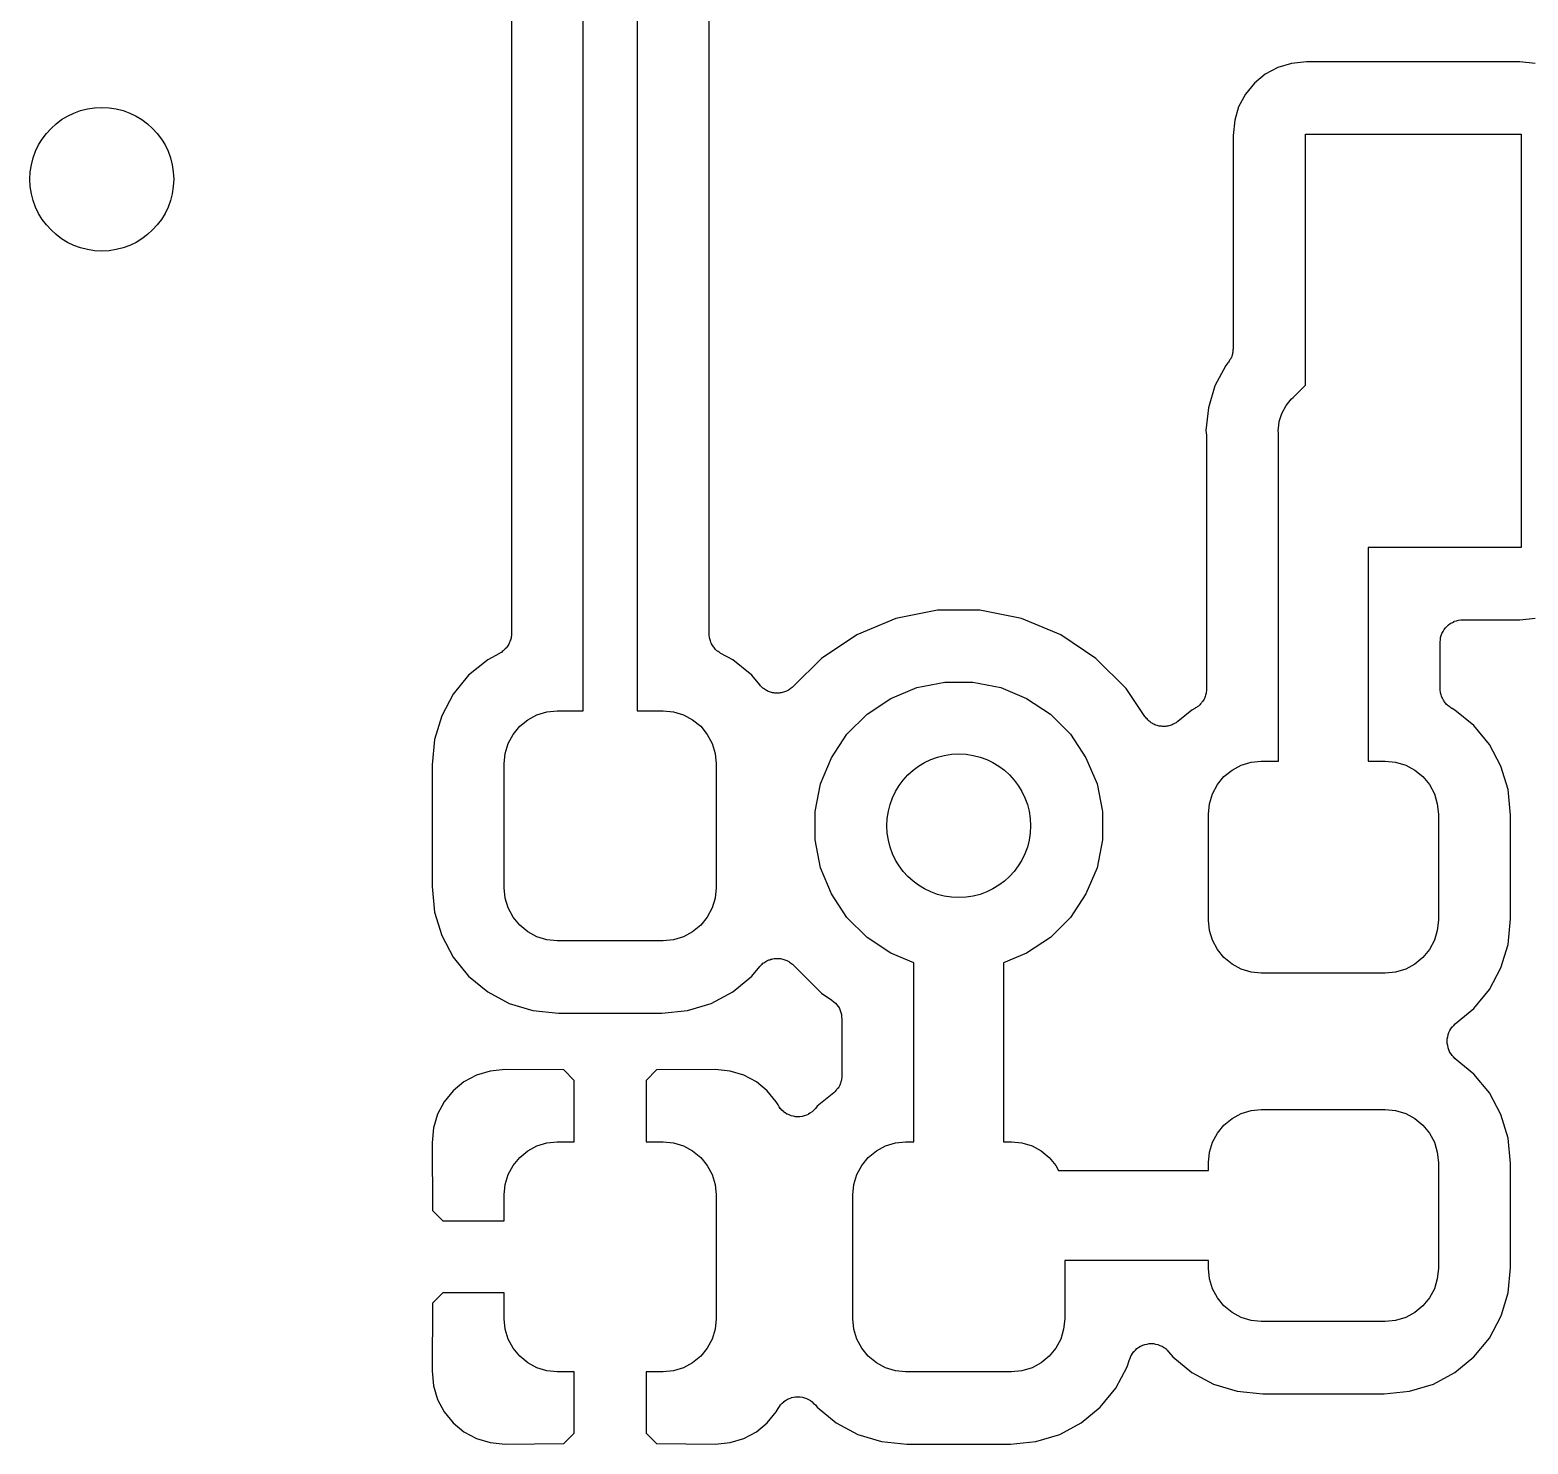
# Model space of a CAD drawing. Extents: x 113.2 to 188.8, y -123.8 to -78.2.
# Drawn here: x 167.8 to 171.969, y -95.421 to -91.484 of the extents above; entities that cross this region are included whole.
import ezdxf

# ---------------------------------------------------------------- set-up
doc = ezdxf.new("R2010")
doc.units = 0
doc.layers.add('BLACK', color=7, linetype='CONTINUOUS')

msp = doc.modelspace()

# ---------------------------------------------------------------- linework, layer by layer
at = {"layer": 'BLACK', "linetype": 'CONTINUOUS'}
for p, q in [((169.34, -93.38), (169.34, -89.8887)), ((169.14, -89.9016), (169.14, -93.1648)), ((169.49, -89.9161), (169.49, -93.38)), ((169.69, -93.1648), (169.69, -90.0249)), ((171.273, -91.5893), (171.238, -91.6079)), ((171.311, -91.5779), (171.273, -91.5893)), ((171.353, -91.5737), (171.311, -91.5779)), ((171.947, -91.5737), (171.353, -91.5737)), ((171.989, -91.5779), (171.947, -91.5737)), ((171.208, -91.6329), (171.183, -91.6633)), ((171.238, -91.6079), (171.208, -91.6329)), ((171.183, -91.6633), (171.164, -91.6981)), ((171.164, -91.6981), (171.153, -91.7358)), ((171.153, -91.7358), (171.149, -91.7781)), ((171.149, -91.7781), (171.149, -92.3714)), ((171.35, -92.4732), (171.35, -91.775)), ((171.35, -91.775), (171.95, -91.775)), ((171.95, -91.775), (171.95, -92.925)), ((171.144, -92.3961), (171.142, -92.3985)), ((171.145, -92.3929), (171.144, -92.3961)), ((171.146, -92.3897), (171.145, -92.3929)), ((171.147, -92.3871), (171.146, -92.3897)), ((171.148, -92.3811), (171.147, -92.3845)), ((171.147, -92.3845), (171.147, -92.3871)), ((171.149, -92.3723), (171.148, -92.375)), ((171.148, -92.375), (171.148, -92.3777)), ((171.148, -92.3777), (171.148, -92.3811)), ((171.149, -92.3714), (171.149, -92.3723)), ((171.128, -92.4186), (171.098, -92.475)), ((171.134, -92.4113), (171.128, -92.4186)), ((171.136, -92.409), (171.134, -92.4113)), ((171.138, -92.4069), (171.136, -92.409)), ((171.139, -92.4039), (171.138, -92.4069)), ((171.141, -92.4011), (171.139, -92.4039)), ((171.142, -92.3985), (171.141, -92.4011)), ((171.098, -92.475), (171.08, -92.5363)), ((171.316, -92.5073), (171.35, -92.4732)), ((171.296, -92.5302), (171.307, -92.5159)), ((171.307, -92.5159), (171.311, -92.5112)), ((171.307, -92.5159), (171.307, -92.5159)), ((171.311, -92.5112), (171.316, -92.5073)), ((171.08, -92.5363), (171.073, -92.6)), ((171.277, -92.5742), (171.284, -92.5519)), ((171.284, -92.5519), (171.296, -92.5302)), ((171.073, -92.6), (171.075, -92.6129)), ((171.274, -92.6), (171.275, -92.5931)), ((171.275, -92.6061), (171.274, -92.6)), ((171.275, -92.5931), (171.277, -92.5755)), ((171.277, -92.5755), (171.277, -92.5742)), ((171.075, -92.6129), (171.075, -92.6138)), ((171.075, -92.6138), (171.075, -92.6164)), ((171.075, -92.6164), (171.075, -92.6191)), ((171.075, -92.6191), (171.075, -93.3181)), ((171.275, -93.52), (171.275, -92.6061)), ((171.95, -92.925), (171.525, -92.925)), ((171.525, -92.925), (171.525, -93.52)), ((170.326, -93.1), (170.21, -93.1231)), ((170.444, -93.1), (170.326, -93.1)), ((170.56, -93.1231), (170.444, -93.1)), ((170.21, -93.1231), (170.101, -93.1683)), ((170.669, -93.1683), (170.56, -93.1231)), ((171.74, -93.1491), (171.744, -93.1445)), ((171.744, -93.1442), (171.748, -93.1405)), ((171.744, -93.1444), (171.744, -93.1442)), ((171.744, -93.1445), (171.744, -93.1444)), ((171.748, -93.1405), (171.753, -93.1368)), ((171.753, -93.1365), (171.759, -93.1338)), ((171.753, -93.1367), (171.753, -93.1365)), ((171.753, -93.1368), (171.753, -93.1367)), ((171.759, -93.1338), (171.764, -93.131)), ((171.764, -93.1308), (171.77, -93.1292)), ((171.764, -93.1309), (171.764, -93.1308)), ((171.764, -93.131), (171.764, -93.1309)), ((171.77, -93.1292), (171.776, -93.1275)), ((171.776, -93.1274), (171.782, -93.1268)), ((171.776, -93.1275), (171.776, -93.1274)), ((171.776, -93.1274), (171.776, -93.1274)), ((171.782, -93.1268), (171.788, -93.1263)), ((171.788, -93.1263), (171.947, -93.1263)), ((171.947, -93.1263), (171.989, -93.1221)), ((169.136, -93.1863), (169.135, -93.1895)), ((169.137, -93.1832), (169.136, -93.1863)), ((169.138, -93.1805), (169.137, -93.1832)), ((169.139, -93.1778), (169.138, -93.1805)), ((169.14, -93.1712), (169.139, -93.1745)), ((169.139, -93.1745), (169.139, -93.1778)), ((169.14, -93.1648), (169.14, -93.1656)), ((169.14, -93.1656), (169.14, -93.1684)), ((169.14, -93.1684), (169.14, -93.1712)), ((169.69, -93.1675), (169.69, -93.1648)), ((169.69, -93.1703), (169.69, -93.1675)), ((169.691, -93.1736), (169.69, -93.1703)), ((169.691, -93.177), (169.691, -93.1736)), ((169.692, -93.1796), (169.691, -93.177)), ((169.693, -93.1824), (169.692, -93.1796)), ((169.694, -93.1855), (169.693, -93.1824)), ((169.695, -93.1887), (169.694, -93.1855)), ((170.101, -93.1683), (170.003, -93.2339)), ((170.767, -93.2339), (170.669, -93.1683)), ((171.725, -93.1882), (171.726, -93.1823)), ((171.725, -93.1887), (171.725, -93.1882)), ((171.726, -93.1761), (171.728, -93.1703)), ((171.726, -93.1763), (171.726, -93.1761)), ((171.726, -93.1765), (171.726, -93.1763)), ((171.726, -93.1823), (171.726, -93.1765)), ((171.728, -93.1703), (171.73, -93.1648)), ((171.73, -93.1644), (171.733, -93.1592)), ((171.73, -93.1646), (171.73, -93.1644)), ((171.73, -93.1648), (171.73, -93.1646)), ((171.733, -93.1592), (171.736, -93.154)), ((171.736, -93.1536), (171.74, -93.1491)), ((171.736, -93.1538), (171.736, -93.1536)), ((171.736, -93.154), (171.736, -93.1538)), ((169.107, -93.2202), (169.074, -93.2378)), ((169.109, -93.2186), (169.107, -93.2202)), ((169.112, -93.2174), (169.109, -93.2186)), ((169.114, -93.2152), (169.112, -93.2174)), ((169.117, -93.2134), (169.114, -93.2152)), ((169.119, -93.2114), (169.117, -93.2134)), ((169.121, -93.2097), (169.119, -93.2114)), ((169.123, -93.2071), (169.121, -93.2097)), ((169.126, -93.2047), (169.123, -93.2071)), ((169.127, -93.2024), (169.126, -93.2047)), ((169.129, -93.2003), (169.127, -93.2024)), ((169.131, -93.1973), (169.129, -93.2003)), ((169.133, -93.1945), (169.131, -93.1973)), ((169.134, -93.192), (169.133, -93.1945)), ((169.135, -93.1895), (169.134, -93.192)), ((169.696, -93.1912), (169.695, -93.1887)), ((169.697, -93.1938), (169.696, -93.1912)), ((169.699, -93.1966), (169.697, -93.1938)), ((169.701, -93.1995), (169.699, -93.1966)), ((169.702, -93.2017), (169.701, -93.1995)), ((169.704, -93.204), (169.702, -93.2017)), ((169.706, -93.2064), (169.704, -93.204)), ((169.708, -93.209), (169.706, -93.2064)), ((169.71, -93.2108), (169.708, -93.209)), ((169.712, -93.2128), (169.71, -93.2108)), ((169.715, -93.2147), (169.712, -93.2128)), ((169.718, -93.2169), (169.715, -93.2147)), ((169.72, -93.2182), (169.718, -93.2169)), ((169.722, -93.2198), (169.72, -93.2182)), ((169.723, -93.2202), (169.722, -93.2198)), ((169.756, -93.2378), (169.723, -93.2202)), ((171.725, -93.1891), (171.725, -93.1887)), ((171.725, -93.1887), (171.725, -93.1887)), ((171.725, -93.1887), (171.725, -93.1887)), ((171.725, -93.3181), (171.725, -93.1891)), ((169.074, -93.2378), (169.021, -93.2811)), ((169.809, -93.2811), (169.756, -93.2378)), ((170.003, -93.2339), (169.924, -93.3125)), ((170.851, -93.3175), (170.767, -93.2339)), ((169.021, -93.2811), (168.978, -93.3339)), ((169.831, -93.3079), (169.809, -93.2811)), ((169.833, -93.31), (169.831, -93.3079)), ((169.835, -93.3122), (169.833, -93.31)), ((169.837, -93.3143), (169.835, -93.3122)), ((169.923, -93.3131), (169.921, -93.3149)), ((169.924, -93.3125), (169.923, -93.3131)), ((170.268, -93.3154), (170.346, -93.3)), ((170.346, -93.3), (170.424, -93.3)), ((170.424, -93.3), (170.502, -93.3154)), ((168.978, -93.3339), (168.946, -93.3941)), ((169.84, -93.3166), (169.837, -93.3143)), ((169.842, -93.3182), (169.84, -93.3166)), ((169.844, -93.3201), (169.842, -93.3182)), ((169.847, -93.3216), (169.844, -93.3201)), ((169.85, -93.3234), (169.847, -93.3216)), ((169.852, -93.3246), (169.85, -93.3234)), ((169.855, -93.3259), (169.852, -93.3246)), ((169.858, -93.3269), (169.855, -93.3259)), ((169.861, -93.3282), (169.858, -93.3269)), ((169.864, -93.3287), (169.861, -93.3282)), ((169.867, -93.3296), (169.864, -93.3287)), ((169.87, -93.3299), (169.867, -93.3296)), ((169.873, -93.3306), (169.87, -93.3299)), ((169.876, -93.3306), (169.873, -93.3306)), ((169.879, -93.3309), (169.876, -93.3306)), ((169.882, -93.3306), (169.879, -93.3309)), ((169.885, -93.3306), (169.882, -93.3306)), ((169.888, -93.3301), (169.885, -93.3306)), ((169.891, -93.3298), (169.888, -93.3301)), ((169.894, -93.3289), (169.891, -93.3298)), ((169.897, -93.3283), (169.894, -93.3289)), ((169.9, -93.3272), (169.897, -93.3283)), ((169.903, -93.3264), (169.9, -93.3272)), ((169.906, -93.3249), (169.903, -93.3264)), ((169.909, -93.3237), (169.906, -93.3249)), ((169.911, -93.3221), (169.909, -93.3237)), ((169.914, -93.3208), (169.911, -93.3221)), ((169.916, -93.3187), (169.914, -93.3208)), ((169.919, -93.3169), (169.916, -93.3187)), ((169.921, -93.3149), (169.919, -93.3169)), ((170.13, -93.3893), (170.196, -93.3455)), ((170.196, -93.3455), (170.268, -93.3154)), ((170.502, -93.3154), (170.574, -93.3455)), ((170.574, -93.3455), (170.64, -93.3893)), ((170.903, -93.3957), (170.851, -93.3175)), ((171.064, -93.3536), (171.062, -93.3558)), ((171.066, -93.3507), (171.064, -93.3536)), ((171.068, -93.3479), (171.066, -93.3507)), ((171.069, -93.3453), (171.068, -93.3479)), ((171.07, -93.3429), (171.069, -93.3453)), ((171.071, -93.3397), (171.07, -93.3429)), ((171.072, -93.3366), (171.071, -93.3397)), ((171.073, -93.3338), (171.072, -93.3366)), ((171.074, -93.3312), (171.073, -93.3338)), ((171.075, -93.3246), (171.074, -93.3278)), ((171.074, -93.3278), (171.074, -93.3312)), ((171.075, -93.3181), (171.075, -93.319)), ((171.075, -93.319), (171.075, -93.3218)), ((171.075, -93.3218), (171.075, -93.3246)), ((171.725, -93.3209), (171.725, -93.3181)), ((171.725, -93.3237), (171.725, -93.3209)), ((171.726, -93.327), (171.725, -93.3237)), ((171.726, -93.3303), (171.726, -93.327)), ((171.727, -93.333), (171.726, -93.3303)), ((171.728, -93.3357), (171.727, -93.333)), ((171.729, -93.3389), (171.728, -93.3357)), ((171.73, -93.3421), (171.729, -93.3389)), ((171.731, -93.3445), (171.73, -93.3421)), ((171.732, -93.3471), (171.731, -93.3445)), ((171.734, -93.3499), (171.732, -93.3471)), ((171.736, -93.3529), (171.734, -93.3499)), ((171.737, -93.3551), (171.736, -93.3529)), ((171.739, -93.3574), (171.737, -93.3551)), ((168.946, -93.3941), (168.926, -93.4595)), ((169.186, -93.4049), (169.211, -93.3912)), ((169.211, -93.3912), (169.239, -93.3828)), ((169.239, -93.3828), (169.267, -93.38)), ((169.267, -93.38), (169.34, -93.38)), ((169.49, -93.38), (169.562, -93.38)), ((169.562, -93.38), (169.591, -93.3828)), ((169.591, -93.3828), (169.619, -93.3912)), ((169.619, -93.3912), (169.644, -93.4049)), ((170.074, -93.445), (170.13, -93.3893)), ((170.64, -93.3893), (170.696, -93.445)), ((170.905, -93.3979), (170.903, -93.3957)), ((171.034, -93.3778), (170.995, -93.4094)), ((171.042, -93.3735), (171.034, -93.3778)), ((171.044, -93.372), (171.042, -93.3735)), ((171.047, -93.3707), (171.044, -93.372)), ((171.049, -93.3686), (171.047, -93.3707)), ((171.052, -93.3667), (171.049, -93.3686)), ((171.054, -93.3648), (171.052, -93.3667)), ((171.056, -93.363), (171.054, -93.3648)), ((171.058, -93.3604), (171.056, -93.363)), ((171.061, -93.3581), (171.058, -93.3604)), ((171.062, -93.3558), (171.061, -93.3581)), ((171.741, -93.3598), (171.739, -93.3574)), ((171.743, -93.3624), (171.741, -93.3598)), ((171.745, -93.3642), (171.743, -93.3624)), ((171.747, -93.3662), (171.745, -93.3642)), ((171.75, -93.3681), (171.747, -93.3662)), ((171.753, -93.3702), (171.75, -93.3681)), ((171.755, -93.3716), (171.753, -93.3702)), ((171.757, -93.3731), (171.755, -93.3716)), ((171.758, -93.3736), (171.757, -93.3731)), ((171.766, -93.3778), (171.758, -93.3736)), ((171.819, -93.4211), (171.766, -93.3778)), ((169.145, -93.4456), (169.163, -93.4232)), ((169.163, -93.4232), (169.186, -93.4049)), ((169.644, -93.4049), (169.667, -93.4232)), ((169.667, -93.4232), (169.685, -93.4456)), ((170.907, -93.4003), (170.905, -93.3979)), ((170.909, -93.4026), (170.907, -93.4003)), ((170.911, -93.4052), (170.909, -93.4026)), ((170.913, -93.407), (170.911, -93.4052)), ((170.915, -93.409), (170.913, -93.407)), ((170.918, -93.4109), (170.915, -93.409)), ((170.921, -93.413), (170.918, -93.4109)), ((170.923, -93.4143), (170.921, -93.413)), ((170.925, -93.4159), (170.923, -93.4143)), ((170.928, -93.4172), (170.925, -93.4159)), ((170.931, -93.4188), (170.928, -93.4172)), ((170.934, -93.4196), (170.931, -93.4188)), ((170.937, -93.4207), (170.934, -93.4196)), ((170.94, -93.4214), (170.937, -93.4207)), ((170.943, -93.4224), (170.94, -93.4214)), ((170.946, -93.4227), (170.943, -93.4224)), ((170.949, -93.4232), (170.946, -93.4227)), ((170.952, -93.4233), (170.949, -93.4232)), ((170.955, -93.4236), (170.952, -93.4233)), ((170.958, -93.4234), (170.955, -93.4236)), ((170.961, -93.4234), (170.958, -93.4234)), ((170.964, -93.4228), (170.961, -93.4234)), ((170.967, -93.4225), (170.964, -93.4228)), ((170.97, -93.4217), (170.967, -93.4225)), ((170.973, -93.4211), (170.97, -93.4217)), ((170.976, -93.4199), (170.973, -93.4211)), ((170.979, -93.419), (170.976, -93.4199)), ((170.982, -93.4176), (170.979, -93.419)), ((170.984, -93.4166), (170.982, -93.4176)), ((170.987, -93.4148), (170.984, -93.4166)), ((170.99, -93.4133), (170.987, -93.4148)), ((170.992, -93.4115), (170.99, -93.4133)), ((170.995, -93.4099), (170.992, -93.4115)), ((170.995, -93.4094), (170.995, -93.4099)), ((171.862, -93.4739), (171.819, -93.4211)), ((168.926, -93.4595), (168.919, -93.5306)), ((169.123, -93.4987), (169.131, -93.4711)), ((169.131, -93.4711), (169.145, -93.4456)), ((169.685, -93.4456), (169.699, -93.4711)), ((169.699, -93.4711), (169.707, -93.4987)), ((170.031, -93.5105), (170.074, -93.445)), ((170.696, -93.445), (170.739, -93.5105)), ((171.894, -93.5341), (171.862, -93.4739)), ((169.12, -93.5275), (169.123, -93.4987)), ((169.707, -93.4987), (169.71, -93.5275)), ((170, -93.5833), (170.031, -93.5105)), ((170.739, -93.5105), (170.77, -93.5833)), ((171.199, -93.5228), (171.227, -93.52)), ((171.227, -93.52), (171.275, -93.52)), ((171.525, -93.52), (171.572, -93.52)), ((171.572, -93.52), (171.601, -93.5228)), ((168.919, -93.5306), (168.919, -93.8694)), ((169.12, -93.8725), (169.12, -93.5275)), ((169.71, -93.5275), (169.71, -93.8725)), ((171.105, -93.5856), (171.123, -93.5632)), ((171.123, -93.5632), (171.146, -93.5449)), ((171.146, -93.5449), (171.171, -93.5312)), ((171.171, -93.5312), (171.199, -93.5228)), ((171.601, -93.5228), (171.629, -93.5312)), ((171.629, -93.5312), (171.654, -93.5449)), ((171.654, -93.5449), (171.677, -93.5632)), ((171.677, -93.5632), (171.695, -93.5856)), ((171.914, -93.5995), (171.894, -93.5341)), ((169.985, -93.6606), (170, -93.5833)), ((170.77, -93.5833), (170.785, -93.6606)), ((171.091, -93.6111), (171.105, -93.5856)), ((171.695, -93.5856), (171.709, -93.6111)), ((171.921, -93.6706), (171.914, -93.5995)), ((171.08, -93.6675), (171.083, -93.6387)), ((171.083, -93.6387), (171.091, -93.6111)), ((171.709, -93.6111), (171.717, -93.6387)), ((171.717, -93.6387), (171.72, -93.6675)), ((169.985, -93.7394), (169.985, -93.6606)), ((170.785, -93.6606), (170.785, -93.7394)), ((171.08, -93.9625), (171.08, -93.6675)), ((171.72, -93.6675), (171.72, -93.9625)), ((171.921, -93.9594), (171.921, -93.6706)), ((170, -93.8167), (169.985, -93.7394)), ((170.785, -93.7394), (170.77, -93.8167)), ((170.031, -93.8895), (170, -93.8167)), ((170.77, -93.8167), (170.739, -93.8895)), ((168.919, -93.8694), (168.926, -93.9405)), ((169.123, -93.9013), (169.12, -93.8725)), ((169.71, -93.8725), (169.707, -93.9013)), ((170.074, -93.955), (170.031, -93.8895)), ((170.739, -93.8895), (170.696, -93.955)), ((169.131, -93.9289), (169.123, -93.9013)), ((169.145, -93.9544), (169.131, -93.9289)), ((169.699, -93.9289), (169.685, -93.9544)), ((169.707, -93.9013), (169.699, -93.9289)), ((168.926, -93.9405), (168.946, -94.0059)), ((169.163, -93.9768), (169.145, -93.9544)), ((169.186, -93.9951), (169.163, -93.9768)), ((169.667, -93.9768), (169.644, -93.9951)), ((169.685, -93.9544), (169.667, -93.9768)), ((170.13, -94.0107), (170.074, -93.955)), ((170.696, -93.955), (170.64, -94.0107)), ((171.083, -93.9913), (171.08, -93.9625)), ((171.72, -93.9625), (171.717, -93.9913)), ((171.914, -94.0305), (171.921, -93.9594)), ((168.946, -94.0059), (168.978, -94.0661)), ((169.211, -94.0088), (169.186, -93.9951)), ((169.239, -94.0172), (169.211, -94.0088)), ((169.267, -94.02), (169.239, -94.0172)), ((169.562, -94.02), (169.267, -94.02)), ((169.591, -94.0172), (169.562, -94.02)), ((169.619, -94.0088), (169.591, -94.0172)), ((169.644, -93.9951), (169.619, -94.0088)), ((170.196, -94.0545), (170.13, -94.0107)), ((170.64, -94.0107), (170.574, -94.0545)), ((171.091, -94.0189), (171.083, -93.9913)), ((171.105, -94.0444), (171.091, -94.0189)), ((171.709, -94.0189), (171.695, -94.0444)), ((171.717, -93.9913), (171.709, -94.0189)), ((170.26, -94.0812), (170.196, -94.0545)), ((170.574, -94.0545), (170.51, -94.0812)), ((171.123, -94.0668), (171.105, -94.0444)), ((171.695, -94.0444), (171.677, -94.0668)), ((171.894, -94.0959), (171.914, -94.0305)), ((168.978, -94.0661), (169.021, -94.1189)), ((169.809, -94.1189), (169.831, -94.0921)), ((169.831, -94.0914), (169.834, -94.0894)), ((169.831, -94.0921), (169.831, -94.0914)), ((169.834, -94.0894), (169.835, -94.0872)), ((169.835, -94.0872), (169.838, -94.0851)), ((169.838, -94.0851), (169.84, -94.0828)), ((169.84, -94.0828), (169.843, -94.0813)), ((169.843, -94.0813), (169.845, -94.0795)), ((169.845, -94.0795), (169.848, -94.0779)), ((169.848, -94.0779), (169.851, -94.0761)), ((169.851, -94.0761), (169.853, -94.0751)), ((169.853, -94.0751), (169.856, -94.0737)), ((169.856, -94.0737), (169.859, -94.0728)), ((169.859, -94.0728), (169.862, -94.0716)), ((169.862, -94.0716), (169.865, -94.0711)), ((169.865, -94.0711), (169.868, -94.0702)), ((169.868, -94.0702), (169.871, -94.0699)), ((169.871, -94.0699), (169.874, -94.0693)), ((169.874, -94.0693), (169.877, -94.0693)), ((169.877, -94.0693), (169.88, -94.0691)), ((169.88, -94.0691), (169.883, -94.0694)), ((169.883, -94.0694), (169.886, -94.0694)), ((169.886, -94.0694), (169.889, -94.07)), ((169.889, -94.07), (169.892, -94.0703)), ((169.892, -94.0703), (169.895, -94.0713)), ((169.895, -94.0713), (169.898, -94.0719)), ((169.898, -94.0719), (169.901, -94.0731)), ((169.901, -94.0731), (169.904, -94.0739)), ((169.904, -94.0739), (169.907, -94.0755)), ((169.907, -94.0755), (169.91, -94.0767)), ((169.91, -94.0767), (169.912, -94.0783)), ((169.912, -94.0783), (169.914, -94.0797)), ((169.914, -94.0797), (169.917, -94.0818)), ((169.917, -94.0818), (169.92, -94.0836)), ((169.92, -94.0836), (169.922, -94.0857)), ((169.922, -94.0857), (169.924, -94.0875)), ((169.924, -94.0875), (170.003, -94.1661)), ((170.26, -94.58), (170.26, -94.0812)), ((170.51, -94.0812), (170.51, -94.58)), ((171.146, -94.0851), (171.123, -94.0668)), ((171.171, -94.0988), (171.146, -94.0851)), ((171.199, -94.1072), (171.171, -94.0988)), ((171.629, -94.0988), (171.601, -94.1072)), ((171.654, -94.0851), (171.629, -94.0988)), ((171.677, -94.0668), (171.654, -94.0851)), ((171.862, -94.1561), (171.894, -94.0959)), ((169.021, -94.1189), (169.074, -94.1622)), ((169.756, -94.1622), (169.809, -94.1189)), ((171.227, -94.11), (171.199, -94.1072)), ((171.572, -94.11), (171.227, -94.11)), ((171.601, -94.1072), (171.572, -94.11)), ((169.074, -94.1622), (169.134, -94.1944)), ((169.696, -94.1944), (169.756, -94.1622)), ((170.003, -94.1661), (170.032, -94.1858)), ((170.032, -94.1858), (170.032, -94.1859)), ((170.032, -94.1859), (170.032, -94.1859)), ((170.032, -94.1859), (170.032, -94.186)), ((170.032, -94.186), (170.033, -94.1863)), ((170.033, -94.1863), (170.037, -94.1901)), ((171.819, -94.2089), (171.862, -94.1561)), ((169.134, -94.1944), (169.2, -94.2143)), ((169.2, -94.2143), (169.271, -94.2213)), ((169.271, -94.2213), (169.559, -94.2213)), ((169.559, -94.2213), (169.63, -94.2143)), ((169.63, -94.2143), (169.696, -94.1944)), ((170.037, -94.1901), (170.042, -94.1938)), ((170.042, -94.1938), (170.042, -94.194)), ((170.042, -94.194), (170.042, -94.1942)), ((170.042, -94.1942), (170.046, -94.1988)), ((170.046, -94.1988), (170.049, -94.2033)), ((170.049, -94.2033), (170.05, -94.2035)), ((170.05, -94.2035), (170.05, -94.2038)), ((170.05, -94.2038), (170.053, -94.209)), ((170.053, -94.209), (170.055, -94.2141)), ((170.055, -94.2141), (170.055, -94.2144)), ((170.055, -94.2144), (170.055, -94.2147)), ((170.055, -94.2147), (170.057, -94.2203)), ((170.057, -94.2203), (170.059, -94.2258)), ((170.059, -94.2258), (170.059, -94.2261)), ((170.059, -94.2261), (170.059, -94.2264)), ((170.059, -94.2264), (170.059, -94.2322)), ((171.767, -94.2514), (171.819, -94.2089)), ((170.059, -94.2322), (170.06, -94.2381)), ((170.06, -94.2381), (170.06, -94.3948)), ((171.749, -94.2757), (171.752, -94.2703)), ((171.752, -94.2699), (171.755, -94.265)), ((171.752, -94.2701), (171.752, -94.2699)), ((171.752, -94.2703), (171.752, -94.2701)), ((171.755, -94.265), (171.758, -94.2601)), ((171.758, -94.2601), (171.759, -94.2599)), ((171.759, -94.2598), (171.763, -94.2557)), ((171.759, -94.2599), (171.759, -94.2598)), ((171.763, -94.2557), (171.767, -94.2514)), ((171.744, -94.2932), (171.746, -94.2875)), ((171.744, -94.2934), (171.744, -94.2932)), ((171.744, -94.2936), (171.744, -94.2934)), ((171.744, -94.2995), (171.744, -94.2936)), ((171.744, -94.3055), (171.744, -94.2995)), ((171.744, -94.3057), (171.744, -94.3055)), ((171.744, -94.3059), (171.744, -94.3057)), ((171.746, -94.3116), (171.744, -94.3059)), ((171.746, -94.2875), (171.747, -94.2816)), ((171.747, -94.3176), (171.746, -94.3116)), ((171.747, -94.2812), (171.749, -94.2757)), ((171.747, -94.2814), (171.747, -94.2812)), ((171.747, -94.2816), (171.747, -94.2814)), ((171.747, -94.3177), (171.747, -94.3176)), ((171.747, -94.3179), (171.747, -94.3177)), ((171.749, -94.3234), (171.747, -94.3179)), ((171.751, -94.3289), (171.749, -94.3234)), ((171.751, -94.3291), (171.751, -94.3289)), ((171.751, -94.3293), (171.751, -94.3291)), ((171.755, -94.3342), (171.751, -94.3293)), ((171.758, -94.3392), (171.755, -94.3342)), ((171.758, -94.3394), (171.758, -94.3392)), ((171.758, -94.3395), (171.758, -94.3394)), ((171.762, -94.3437), (171.758, -94.3395)), ((171.766, -94.348), (171.762, -94.3437)), ((171.767, -94.3483), (171.766, -94.348)), ((171.767, -94.3486), (171.767, -94.3483)), ((171.767, -94.3483), (171.767, -94.3483)), ((171.767, -94.3483), (171.767, -94.3483)), ((171.819, -94.3911), (171.767, -94.3486)), ((169.043, -94.3943), (169.008, -94.4129)), ((169.081, -94.3829), (169.043, -94.3943)), ((169.123, -94.3787), (169.081, -94.3829)), ((169.286, -94.3798), (169.123, -94.3787)), ((169.315, -94.4089), (169.286, -94.3798)), ((169.544, -94.3798), (169.515, -94.4089)), ((169.707, -94.3787), (169.544, -94.3798)), ((169.749, -94.3829), (169.707, -94.3787)), ((169.787, -94.3943), (169.749, -94.3829)), ((169.822, -94.4129), (169.787, -94.3943)), ((170.06, -94.3948), (170.06, -94.3957)), ((170.06, -94.3957), (170.06, -94.3984)), ((171.862, -94.4439), (171.819, -94.3911)), ((168.978, -94.4379), (168.953, -94.4684)), ((169.008, -94.4129), (168.978, -94.4379)), ((169.315, -94.58), (169.315, -94.4089)), ((169.515, -94.4089), (169.515, -94.58)), ((169.852, -94.4379), (169.822, -94.4129)), ((169.877, -94.4684), (169.852, -94.4379)), ((170.043, -94.4371), (170.041, -94.4397)), ((170.046, -94.4347), (170.043, -94.4371)), ((170.047, -94.4324), (170.046, -94.4347)), ((170.049, -94.4303), (170.047, -94.4324)), ((170.051, -94.4274), (170.049, -94.4303)), ((170.053, -94.4245), (170.051, -94.4274)), ((170.054, -94.422), (170.053, -94.4245)), ((170.055, -94.4196), (170.054, -94.422)), ((170.056, -94.4164), (170.055, -94.4196)), ((170.057, -94.4132), (170.056, -94.4164)), ((170.058, -94.4105), (170.057, -94.4132)), ((170.059, -94.4079), (170.058, -94.4105)), ((170.06, -94.4012), (170.059, -94.4045)), ((170.059, -94.4045), (170.059, -94.4079)), ((170.06, -94.3984), (170.06, -94.4012)), ((168.953, -94.4684), (168.934, -94.5031)), ((169.882, -94.4772), (169.877, -94.4684)), ((169.885, -94.4823), (169.882, -94.4772)), ((170.037, -94.4434), (169.991, -94.4811)), ((170.039, -94.4415), (170.037, -94.4434)), ((170.041, -94.4397), (170.039, -94.4415)), ((171.894, -94.5041), (171.862, -94.4439)), ((168.934, -94.5031), (168.923, -94.5408)), ((169.888, -94.4872), (169.885, -94.4823)), ((169.889, -94.4873), (169.888, -94.4872)), ((169.889, -94.4874), (169.889, -94.4873)), ((169.893, -94.4917), (169.889, -94.4874)), ((169.897, -94.4959), (169.893, -94.4917)), ((169.897, -94.496), (169.897, -94.4959)), ((169.897, -94.4961), (169.897, -94.496)), ((169.902, -94.4994), (169.897, -94.4961)), ((169.907, -94.5028), (169.902, -94.4994)), ((169.907, -94.5029), (169.907, -94.5028)), ((169.908, -94.503), (169.907, -94.5029)), ((169.913, -94.5052), (169.908, -94.503)), ((169.919, -94.5076), (169.913, -94.5052)), ((169.919, -94.5077), (169.919, -94.5076)), ((169.919, -94.5076), (169.919, -94.5076)), ((169.925, -94.5088), (169.919, -94.5077)), ((169.931, -94.5101), (169.925, -94.5088)), ((169.937, -94.5102), (169.931, -94.5101)), ((169.931, -94.5101), (169.931, -94.5101)), ((169.931, -94.5101), (169.931, -94.5101)), ((169.943, -94.5102), (169.937, -94.5102)), ((169.949, -94.5091), (169.943, -94.5102)), ((169.943, -94.5102), (169.943, -94.5102)), ((169.943, -94.5102), (169.943, -94.5102)), ((169.955, -94.508), (169.949, -94.5091)), ((169.961, -94.5057), (169.955, -94.5079)), ((169.955, -94.5079), (169.955, -94.5079)), ((169.955, -94.5079), (169.955, -94.508)), ((169.966, -94.5034), (169.961, -94.5057)), ((169.967, -94.5032), (169.966, -94.5033)), ((169.966, -94.5033), (169.966, -94.5034)), ((169.971, -94.5), (169.967, -94.5032)), ((169.977, -94.4967), (169.971, -94.5)), ((169.981, -94.4923), (169.977, -94.4965)), ((169.977, -94.4965), (169.977, -94.4966)), ((169.977, -94.4966), (169.977, -94.4967)), ((169.985, -94.4882), (169.981, -94.4923)), ((169.986, -94.4879), (169.985, -94.4879)), ((169.985, -94.4879), (169.985, -94.4882)), ((169.991, -94.4811), (169.986, -94.4875)), ((169.986, -94.4875), (169.986, -94.4879)), ((169.986, -94.4879), (169.986, -94.4879)), ((171.123, -94.5332), (171.146, -94.5149)), ((171.146, -94.5149), (171.171, -94.5012)), ((171.171, -94.5012), (171.199, -94.4928)), ((171.199, -94.4928), (171.227, -94.49)), ((171.227, -94.49), (171.572, -94.49)), ((171.572, -94.49), (171.601, -94.4928)), ((171.601, -94.4928), (171.629, -94.5012)), ((171.629, -94.5012), (171.654, -94.5149)), ((171.654, -94.5149), (171.677, -94.5332)), ((171.914, -94.5695), (171.894, -94.5041)), ((168.923, -94.5408), (168.919, -94.5829)), ((171.091, -94.5811), (171.105, -94.5556)), ((171.105, -94.5556), (171.123, -94.5332)), ((171.677, -94.5332), (171.695, -94.5556)), ((171.695, -94.5556), (171.709, -94.5811)), ((168.919, -94.5829), (168.92, -94.771)), ((169.163, -94.6232), (169.186, -94.6049)), ((169.186, -94.6049), (169.211, -94.5912)), ((169.211, -94.5912), (169.239, -94.5828)), ((169.239, -94.5828), (169.267, -94.58)), ((169.267, -94.58), (169.315, -94.58)), ((169.515, -94.58), (169.562, -94.58)), ((169.562, -94.58), (169.591, -94.5828)), ((169.591, -94.5828), (169.619, -94.5912)), ((169.619, -94.5912), (169.644, -94.6049)), ((169.644, -94.6049), (169.667, -94.6232)), ((170.133, -94.6232), (170.156, -94.6049)), ((170.156, -94.6049), (170.181, -94.5912)), ((170.181, -94.5912), (170.209, -94.5828)), ((170.209, -94.5828), (170.237, -94.58)), ((170.237, -94.58), (170.26, -94.58)), ((170.51, -94.58), (170.532, -94.58)), ((170.532, -94.58), (170.561, -94.5828)), ((170.561, -94.5828), (170.589, -94.5912)), ((170.589, -94.5912), (170.614, -94.6049)), ((170.614, -94.6049), (170.637, -94.6232)), ((171.083, -94.6087), (171.091, -94.5811)), ((171.709, -94.5811), (171.717, -94.6087)), ((171.921, -94.6406), (171.914, -94.5695)), ((169.131, -94.6711), (169.145, -94.6456)), ((169.145, -94.6456), (169.163, -94.6232)), ((169.667, -94.6232), (169.685, -94.6456)), ((169.685, -94.6456), (169.699, -94.6711)), ((170.101, -94.6711), (170.115, -94.6456)), ((170.115, -94.6456), (170.133, -94.6232)), ((170.637, -94.6232), (170.655, -94.6456)), ((170.655, -94.6456), (170.663, -94.66)), ((171.08, -94.6375), (171.083, -94.6087)), ((171.08, -94.66), (171.08, -94.6375)), ((171.717, -94.6087), (171.72, -94.6375)), ((171.72, -94.6375), (171.72, -94.9325)), ((171.921, -94.9294), (171.921, -94.6406)), ((169.123, -94.6987), (169.131, -94.6711)), ((169.699, -94.6711), (169.707, -94.6987)), ((170.093, -94.6987), (170.101, -94.6711)), ((170.663, -94.66), (171.08, -94.66)), ((169.12, -94.7275), (169.123, -94.6987)), ((169.12, -94.8), (169.12, -94.7275)), ((169.707, -94.6987), (169.71, -94.7275)), ((169.71, -94.7275), (169.71, -95.0725)), ((170.09, -94.7275), (170.093, -94.6987)), ((170.09, -95.0725), (170.09, -94.7275)), ((168.92, -94.771), (168.949, -94.8)), ((168.949, -94.8), (169.12, -94.8)), ((171.08, -94.91), (170.68, -94.91)), ((170.68, -94.91), (170.68, -95.0725)), ((171.08, -94.9325), (171.08, -94.91)), ((171.083, -94.9613), (171.08, -94.9325)), ((171.72, -94.9325), (171.717, -94.9613)), ((171.914, -95.0005), (171.921, -94.9294)), ((171.091, -94.9889), (171.083, -94.9613)), ((171.717, -94.9613), (171.709, -94.9889)), ((168.949, -95), (168.92, -95.029)), ((169.12, -95), (168.949, -95)), ((169.12, -95.0725), (169.12, -95)), ((171.105, -95.0144), (171.091, -94.9889)), ((171.123, -95.0368), (171.105, -95.0144)), ((171.695, -95.0144), (171.677, -95.0368)), ((171.709, -94.9889), (171.695, -95.0144)), ((171.896, -95.0617), (171.914, -95.0005)), ((168.92, -95.029), (168.919, -95.2171)), ((171.146, -95.0551), (171.123, -95.0368)), ((171.171, -95.0688), (171.146, -95.0551)), ((171.654, -95.0551), (171.629, -95.0688)), ((171.677, -95.0368), (171.654, -95.0551)), ((171.894, -95.0659), (171.896, -95.0618)), ((171.896, -95.0618), (171.896, -95.0617)), ((169.123, -95.1013), (169.12, -95.0725)), ((169.131, -95.1289), (169.123, -95.1013)), ((169.707, -95.1013), (169.699, -95.1289)), ((169.71, -95.0725), (169.707, -95.1013)), ((170.093, -95.1013), (170.09, -95.0725)), ((170.101, -95.1289), (170.093, -95.1013)), ((170.677, -95.1013), (170.669, -95.1289)), ((170.68, -95.0725), (170.677, -95.1013)), ((171.199, -95.0772), (171.171, -95.0688)), ((171.227, -95.08), (171.199, -95.0772)), ((171.572, -95.08), (171.227, -95.08)), ((171.601, -95.0772), (171.572, -95.08)), ((171.629, -95.0688), (171.601, -95.0772)), ((171.862, -95.1261), (171.894, -95.0659)), ((169.145, -95.1544), (169.131, -95.1289)), ((169.699, -95.1289), (169.685, -95.1544)), ((170.115, -95.1544), (170.101, -95.1289)), ((170.669, -95.1289), (170.655, -95.1544)), ((170.892, -95.1485), (170.897, -95.1463)), ((170.897, -95.1463), (170.903, -95.144)), ((170.903, -95.1439), (170.909, -95.1428)), ((170.903, -95.144), (170.903, -95.1439)), ((170.903, -95.144), (170.903, -95.144)), ((170.909, -95.1428), (170.915, -95.1417)), ((170.915, -95.1417), (170.915, -95.1417)), ((170.915, -95.1417), (170.915, -95.1417)), ((170.915, -95.1417), (170.921, -95.1417)), ((170.921, -95.1417), (170.927, -95.1417)), ((170.927, -95.1417), (170.927, -95.1418)), ((170.927, -95.1418), (170.927, -95.1418)), ((170.927, -95.1418), (170.933, -95.1429)), ((170.933, -95.1429), (170.939, -95.1442)), ((170.939, -95.1442), (170.939, -95.1442)), ((170.939, -95.1442), (170.939, -95.1442)), ((170.939, -95.1442), (170.945, -95.1465)), ((170.945, -95.1465), (170.95, -95.1489)), ((171.819, -95.1789), (171.862, -95.1261)), ((169.163, -95.1768), (169.145, -95.1544)), ((169.186, -95.1951), (169.163, -95.1768)), ((169.667, -95.1768), (169.644, -95.1951)), ((169.685, -95.1544), (169.667, -95.1768)), ((170.133, -95.1768), (170.115, -95.1544)), ((170.156, -95.1951), (170.133, -95.1768)), ((170.637, -95.1768), (170.614, -95.1951)), ((170.655, -95.1544), (170.637, -95.1768)), ((170.854, -95.2059), (170.86, -95.186)), ((170.86, -95.186), (170.861, -95.1855)), ((170.861, -95.1852), (170.863, -95.1796)), ((170.861, -95.1854), (170.861, -95.1852)), ((170.861, -95.1855), (170.861, -95.1854)), ((170.861, -95.1854), (170.861, -95.1854)), ((170.863, -95.1796), (170.865, -95.1741)), ((170.865, -95.1741), (170.866, -95.174)), ((170.866, -95.1739), (170.869, -95.169)), ((170.866, -95.174), (170.866, -95.1739)), ((170.869, -95.169), (170.872, -95.164)), ((170.872, -95.1639), (170.873, -95.1638)), ((170.872, -95.164), (170.872, -95.1639)), ((170.873, -95.1638), (170.877, -95.1596)), ((170.877, -95.1596), (170.881, -95.1554)), ((170.881, -95.1552), (170.886, -95.1519)), ((170.881, -95.1553), (170.881, -95.1552)), ((170.881, -95.1554), (170.881, -95.1553)), ((170.886, -95.1519), (170.891, -95.1487)), ((170.891, -95.1486), (170.892, -95.1485)), ((170.891, -95.1487), (170.891, -95.1486)), ((170.95, -95.1489), (170.95, -95.149)), ((170.95, -95.149), (170.951, -95.149)), ((170.951, -95.149), (170.956, -95.1524)), ((170.956, -95.1524), (170.961, -95.1557)), ((170.961, -95.1557), (170.961, -95.1558)), ((170.961, -95.1558), (170.961, -95.1559)), ((170.961, -95.1559), (170.965, -95.1602)), ((170.965, -95.1602), (170.969, -95.1644)), ((170.969, -95.1644), (170.981, -95.1789)), ((170.981, -95.1789), (171.034, -95.2222)), ((171.766, -95.2222), (171.819, -95.1789)), ((168.919, -95.2171), (168.923, -95.2592)), ((169.211, -95.2088), (169.186, -95.1951)), ((169.239, -95.2172), (169.211, -95.2088)), ((169.267, -95.22), (169.239, -95.2172)), ((169.315, -95.22), (169.267, -95.22)), ((169.315, -95.3911), (169.315, -95.22)), ((169.562, -95.22), (169.515, -95.22)), ((169.515, -95.22), (169.515, -95.3911)), ((169.591, -95.2172), (169.562, -95.22)), ((169.619, -95.2088), (169.591, -95.2172)), ((169.644, -95.1951), (169.619, -95.2088)), ((170.181, -95.2088), (170.156, -95.1951)), ((170.209, -95.2172), (170.181, -95.2088)), ((170.237, -95.22), (170.209, -95.2172)), ((170.532, -95.22), (170.237, -95.22)), ((170.561, -95.2172), (170.532, -95.22)), ((170.589, -95.2088), (170.561, -95.2172)), ((170.614, -95.1951), (170.589, -95.2088)), ((170.822, -95.2661), (170.854, -95.2059)), ((171.034, -95.2222), (171.094, -95.2544)), ((171.706, -95.2544), (171.766, -95.2222)), ((168.923, -95.2592), (168.934, -95.2969)), ((170.779, -95.3189), (170.822, -95.2661)), ((171.094, -95.2544), (171.16, -95.2743)), ((171.64, -95.2743), (171.706, -95.2544)), ((168.934, -95.2969), (168.953, -95.3316)), ((169.886, -95.3171), (169.889, -95.3121)), ((169.889, -95.3119), (169.894, -95.3077)), ((169.889, -95.312), (169.889, -95.3119)), ((169.889, -95.3121), (169.889, -95.312)), ((169.894, -95.3077), (169.898, -95.3035)), ((169.898, -95.3033), (169.903, -95.3001)), ((169.898, -95.3034), (169.898, -95.3033)), ((169.898, -95.3035), (169.898, -95.3034)), ((169.903, -95.3001), (169.908, -95.2968)), ((169.908, -95.2966), (169.914, -95.2944)), ((169.908, -95.2967), (169.908, -95.2966)), ((169.908, -95.2968), (169.908, -95.2967)), ((169.914, -95.2944), (169.919, -95.2922)), ((169.919, -95.2922), (169.92, -95.2921)), ((169.92, -95.2921), (169.925, -95.291)), ((169.92, -95.2921), (169.92, -95.2921)), ((169.925, -95.291), (169.931, -95.2898)), ((169.931, -95.2898), (169.932, -95.2898)), ((169.932, -95.2898), (169.932, -95.2898)), ((169.932, -95.2898), (169.938, -95.2898)), ((169.938, -95.2898), (169.944, -95.2899)), ((169.944, -95.2899), (169.944, -95.2899)), ((169.944, -95.2899), (169.944, -95.2899)), ((169.944, -95.2899), (169.95, -95.2911)), ((169.95, -95.2911), (169.956, -95.2923)), ((169.956, -95.2923), (169.956, -95.2924)), ((169.956, -95.2924), (169.956, -95.2924)), ((169.956, -95.2924), (169.961, -95.2947)), ((169.961, -95.2947), (169.967, -95.297)), ((169.967, -95.297), (169.967, -95.2971)), ((169.967, -95.2971), (169.967, -95.2972)), ((169.967, -95.2972), (169.972, -95.3004)), ((169.972, -95.3004), (169.977, -95.3038)), ((169.977, -95.3038), (169.977, -95.304)), ((169.977, -95.304), (169.977, -95.3041)), ((169.977, -95.3041), (169.981, -95.3081)), ((169.981, -95.3081), (169.986, -95.3125)), ((169.986, -95.3125), (169.991, -95.3189)), ((171.16, -95.2743), (171.231, -95.2813)), ((171.231, -95.2813), (171.569, -95.2813)), ((171.569, -95.2813), (171.64, -95.2743)), ((168.953, -95.3316), (168.978, -95.3621)), ((169.852, -95.3621), (169.877, -95.3316)), ((169.877, -95.3316), (169.882, -95.3228)), ((169.882, -95.322), (169.886, -95.3171)), ((169.882, -95.3223), (169.882, -95.322)), ((169.882, -95.3228), (169.882, -95.3223)), ((169.882, -95.3223), (169.882, -95.3223)), ((169.882, -95.3223), (169.882, -95.3223)), ((169.991, -95.3189), (170.044, -95.3622)), ((170.726, -95.3622), (170.779, -95.3189)), ((168.978, -95.3621), (169.008, -95.3871)), ((169.008, -95.3871), (169.043, -95.4057)), ((169.286, -95.4202), (169.315, -95.3911)), ((169.515, -95.3911), (169.544, -95.4202)), ((169.787, -95.4057), (169.822, -95.3871)), ((169.822, -95.3871), (169.852, -95.3621)), ((170.044, -95.3622), (170.104, -95.3944)), ((170.104, -95.3944), (170.17, -95.4143)), ((170.6, -95.4143), (170.666, -95.3944)), ((170.666, -95.3944), (170.726, -95.3622)), ((169.043, -95.4057), (169.081, -95.4171)), ((169.081, -95.4171), (169.123, -95.4213)), ((169.123, -95.4213), (169.286, -95.4202)), ((169.544, -95.4202), (169.707, -95.4213)), ((169.707, -95.4213), (169.749, -95.4171)), ((169.749, -95.4171), (169.787, -95.4057)), ((170.17, -95.4143), (170.241, -95.4213)), ((170.241, -95.4213), (170.529, -95.4213)), ((170.529, -95.4213), (170.6, -95.4143))]:
    msp.add_line(p, q, dxfattribs=at)
at = {"layer": 'BLACK'}
for centre in [(168, -91.9), (170.385, -93.7)]:
    msp.add_circle(centre, 0.2, dxfattribs=at)

doc.saveas('drawing.dxf')
